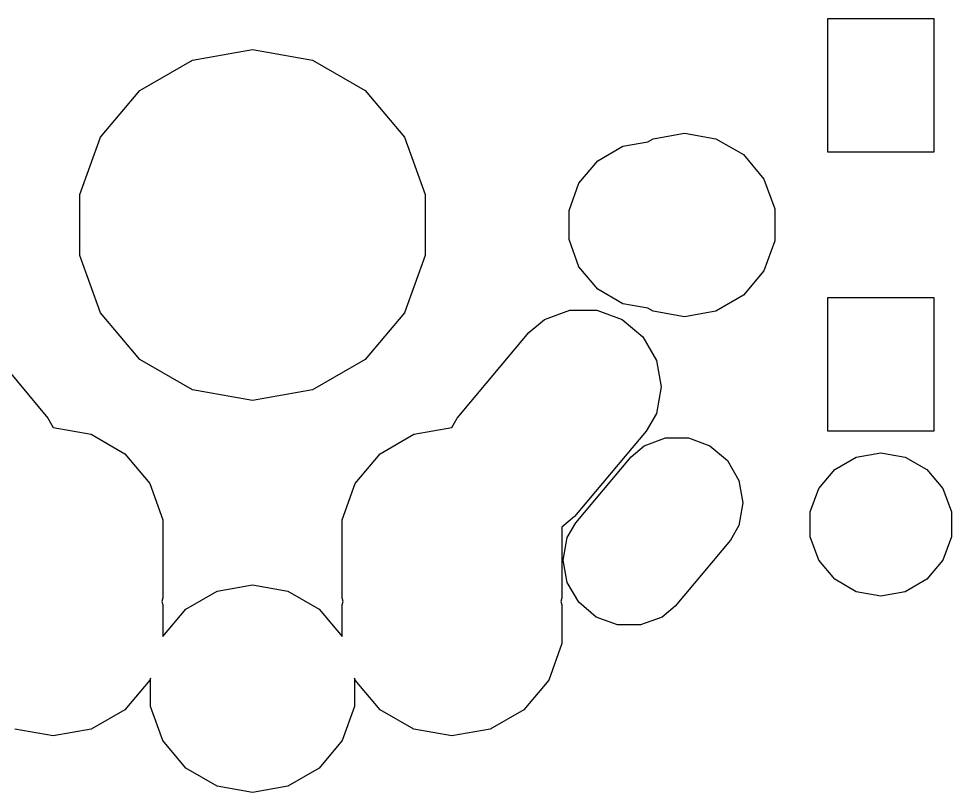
# Model space of a CAD drawing. Extents: x 61 to 194, y -144 to -63.
# Drawn here: x 105.02 to 116.9, y -117.59 to -107.75 of the extents above; entities that cross this region are included whole.
import ezdxf

# ---------------------------------------------------------------- set-up
doc = ezdxf.new("R2010")
doc.units = 0
doc.header["$MEASUREMENT"] = 0
doc.layers.add('BLACK', color=7, linetype='CONTINUOUS')

msp = doc.modelspace()

# ---------------------------------------------------------------- linework, layer by layer
at = {"layer": 'BLACK', "linetype": 'CONTINUOUS'}
for p, q in [((115.325, -109.45), (115.325, -107.75)), ((115.325, -107.75), (116.675, -107.75)), ((116.675, -107.75), (116.675, -109.45)), ((107.236, -108.276), (108, -108.141)), ((108, -108.141), (108.764, -108.276)), ((106.564, -108.664), (107.236, -108.276)), ((108.764, -108.276), (109.436, -108.664)), ((106.065, -109.258), (106.564, -108.664)), ((109.436, -108.664), (109.935, -109.258)), ((113.101, -109.278), (113.5, -109.207)), ((113.5, -109.207), (113.899, -109.278)), ((105.8, -109.987), (106.065, -109.258)), ((109.935, -109.258), (110.2, -109.987)), ((112.395, -109.558), (112.715, -109.373)), ((112.715, -109.373), (113.032, -109.317)), ((113.032, -109.317), (113.101, -109.278)), ((113.899, -109.278), (114.251, -109.48)), ((114.251, -109.48), (114.511, -109.791)), ((116.675, -109.45), (115.325, -109.45)), ((112.157, -109.842), (112.395, -109.558)), ((112.03, -110.19), (112.157, -109.842)), ((114.511, -109.791), (114.65, -110.172)), ((105.8, -110.763), (105.8, -109.987)), ((110.2, -109.987), (110.2, -110.763)), ((112.03, -110.56), (112.03, -110.19)), ((114.65, -110.172), (114.65, -110.578)), ((112.157, -110.908), (112.03, -110.56)), ((114.65, -110.578), (114.511, -110.959)), ((106.065, -111.492), (105.8, -110.763)), ((110.2, -110.763), (109.935, -111.492)), ((112.395, -111.192), (112.157, -110.908)), ((114.511, -110.959), (114.251, -111.27)), ((112.715, -111.377), (112.395, -111.192)), ((114.251, -111.27), (113.899, -111.472)), ((113.032, -111.433), (112.715, -111.377)), ((115.325, -113), (115.325, -111.3)), ((115.325, -111.3), (116.675, -111.3)), ((116.675, -111.3), (116.675, -113)), ((106.564, -112.086), (106.065, -111.492)), ((109.935, -111.492), (109.436, -112.086)), ((111.717, -111.579), (112.04, -111.461)), ((112.04, -111.461), (112.384, -111.461)), ((112.384, -111.461), (112.707, -111.579)), ((113.101, -111.472), (113.032, -111.433)), ((113.5, -111.543), (113.101, -111.472)), ((113.899, -111.472), (113.5, -111.543)), ((111.52, -111.744), (111.717, -111.579)), ((112.707, -111.579), (112.97, -111.8)), ((104.48, -111.744), (105.393, -112.832)), ((110.607, -112.832), (111.52, -111.744)), ((112.97, -111.8), (113.142, -112.098)), ((107.236, -112.474), (106.564, -112.086)), ((109.436, -112.086), (108.764, -112.474)), ((113.142, -112.098), (113.202, -112.436)), ((113.202, -112.436), (113.142, -112.775)), ((108, -112.609), (107.236, -112.474)), ((108.764, -112.474), (108, -112.609)), ((113.142, -112.775), (113.013, -112.998)), ((105.393, -112.832), (105.464, -112.954)), ((110.536, -112.954), (110.607, -112.832)), ((105.464, -112.954), (105.946, -113.039)), ((105.946, -113.039), (106.374, -113.286)), ((109.626, -113.286), (110.054, -113.039)), ((110.054, -113.039), (110.536, -112.954)), ((113.013, -112.998), (112.1, -114.086)), ((116.675, -113), (115.325, -113)), ((112.986, -113.186), (113.26, -113.086)), ((113.26, -113.086), (113.551, -113.086)), ((113.551, -113.086), (113.824, -113.186)), ((106.374, -113.286), (106.691, -113.664)), ((109.309, -113.664), (109.626, -113.286)), ((112.82, -113.326), (112.986, -113.186)), ((113.824, -113.186), (114.047, -113.373)), ((115.688, -113.328), (116, -113.273)), ((116, -113.273), (116.312, -113.328)), ((112.116, -114.164), (112.82, -113.326)), ((114.047, -113.373), (114.193, -113.625)), ((115.414, -113.486), (115.688, -113.328)), ((116.312, -113.328), (116.586, -113.486)), ((115.21, -113.729), (115.414, -113.486)), ((116.586, -113.486), (116.79, -113.729)), ((114.193, -113.625), (114.243, -113.911)), ((106.691, -113.664), (106.86, -114.128)), ((109.14, -114.128), (109.309, -113.664)), ((115.102, -114.027), (115.21, -113.729)), ((116.79, -113.729), (116.898, -114.027)), ((114.243, -113.911), (114.193, -114.198)), ((112.1, -114.086), (111.94, -114.22)), ((115.102, -114.343), (115.102, -114.027)), ((116.898, -114.027), (116.898, -114.343)), ((106.86, -114.128), (106.86, -114.622)), ((109.14, -114.622), (109.14, -114.128)), ((111.94, -114.22), (111.94, -114.622)), ((112.007, -114.352), (112.116, -114.164)), ((114.193, -114.198), (114.084, -114.386)), ((111.957, -114.639), (112.007, -114.352)), ((115.21, -114.641), (115.102, -114.343)), ((116.898, -114.343), (116.79, -114.641)), ((114.084, -114.386), (113.38, -115.224)), ((106.86, -114.622), (106.859, -114.625)), ((106.859, -114.625), (106.86, -114.628)), ((106.86, -114.628), (106.86, -115.122)), ((109.141, -114.625), (109.14, -114.622)), ((109.14, -114.628), (109.141, -114.625)), ((109.14, -115.122), (109.14, -114.628)), ((111.94, -114.622), (111.939, -114.625)), ((111.939, -114.625), (111.94, -114.628)), ((111.94, -114.628), (111.94, -115.122)), ((112.007, -114.925), (111.957, -114.639)), ((115.414, -114.884), (115.21, -114.641)), ((116.79, -114.641), (116.586, -114.884)), ((112.153, -115.177), (112.007, -114.925)), ((115.688, -115.042), (115.414, -114.884)), ((116.586, -114.884), (116.312, -115.042)), ((107.151, -115.264), (107.549, -115.035)), ((107.549, -115.035), (108, -114.955)), ((108, -114.955), (108.451, -115.035)), ((108.451, -115.035), (108.849, -115.264)), ((116, -115.097), (115.688, -115.042)), ((116.312, -115.042), (116, -115.097)), ((106.86, -115.122), (106.844, -115.165)), ((106.844, -115.165), (106.86, -115.208)), ((109.156, -115.165), (109.14, -115.122)), ((109.14, -115.208), (109.156, -115.165)), ((111.94, -115.122), (111.924, -115.165)), ((111.924, -115.165), (111.94, -115.208)), ((112.376, -115.364), (112.153, -115.177)), ((106.86, -115.208), (106.86, -115.611)), ((106.86, -115.611), (107.151, -115.264)), ((108.849, -115.264), (109.14, -115.611)), ((109.14, -115.611), (109.14, -115.208)), ((111.94, -115.208), (111.94, -115.702)), ((113.38, -115.224), (113.214, -115.364)), ((112.649, -115.464), (112.376, -115.364)), ((113.214, -115.364), (112.94, -115.464)), ((112.94, -115.464), (112.649, -115.464)), ((111.94, -115.702), (111.771, -116.166)), ((106.7, -116.141), (106.691, -116.166)), ((106.7, -116.504), (106.7, -116.141)), ((109.309, -116.166), (109.3, -116.141)), ((109.3, -116.141), (109.3, -116.504)), ((106.691, -116.166), (106.374, -116.544)), ((109.626, -116.544), (109.309, -116.166)), ((111.771, -116.166), (111.454, -116.544)), ((106.374, -116.544), (105.946, -116.791)), ((106.857, -116.935), (106.7, -116.504)), ((109.3, -116.504), (109.143, -116.935)), ((110.054, -116.791), (109.626, -116.544)), ((111.454, -116.544), (111.026, -116.791)), ((105.46, -116.877), (104.974, -116.791)), ((105.946, -116.791), (105.46, -116.877)), ((110.54, -116.877), (110.054, -116.791)), ((111.026, -116.791), (110.54, -116.877)), ((107.151, -117.286), (106.857, -116.935)), ((109.143, -116.935), (108.849, -117.286)), ((107.549, -117.515), (107.151, -117.286)), ((108.849, -117.286), (108.451, -117.515)), ((108, -117.595), (107.549, -117.515)), ((108.451, -117.515), (108, -117.595))]:
    msp.add_line(p, q, dxfattribs=at)

doc.saveas('drawing.dxf')
